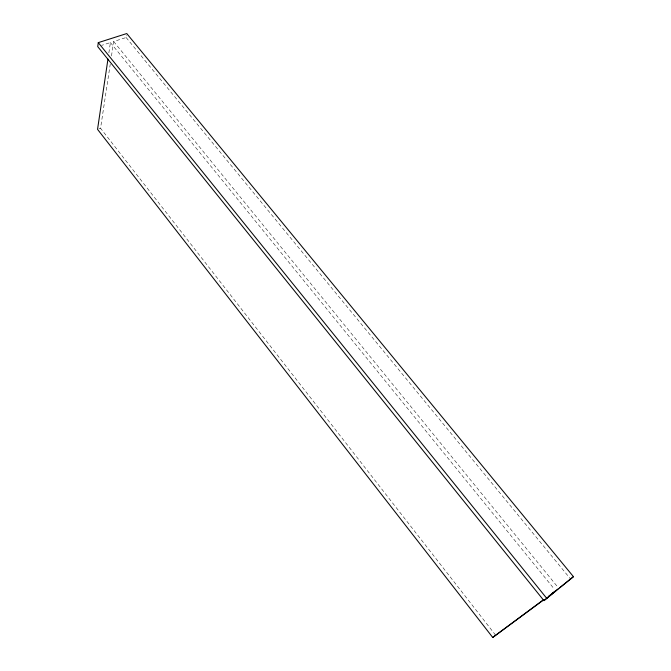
<?xml version="1.0" encoding="UTF-8"?>
<svg xmlns="http://www.w3.org/2000/svg" width="671" height="671" viewBox="0 0 671 671"><rect width="100%" height="100%" fill="white"/><g stroke="black" fill="none" stroke-linecap="round" stroke-linejoin="round"><path stroke-width="0.5" stroke-dasharray="3.35 2.52" d="M108.87 52.892L110.405 42.558L101.631 45.376M495.575 635.127L100.549 128.253L110.229 64.231M111.478 55.97L113.667 41.51L126.114 37.517L126.442 35.538M99.048 128.807L100.549 128.253M126.114 37.517L570.451 578.897M113.667 41.51L557.526 586.789M110.405 42.558L554.472 589.289"/><path stroke-width="1.01" d="M98.276 42.634L97.731 46.626L543.938 600.637L573.453 576.683L126.76 33.55L98.276 42.634L546.857 598.49M107.956 59.09L97.547 129.352L492.732 637.45L544.022 599.606M543.938 600.637L555.798 590.916L548.232 596.502M559.622 587.779L573.453 576.683M492.732 637.45L543.032 600.092M552.183 593.332L558.012 589.029"/></g></svg>
